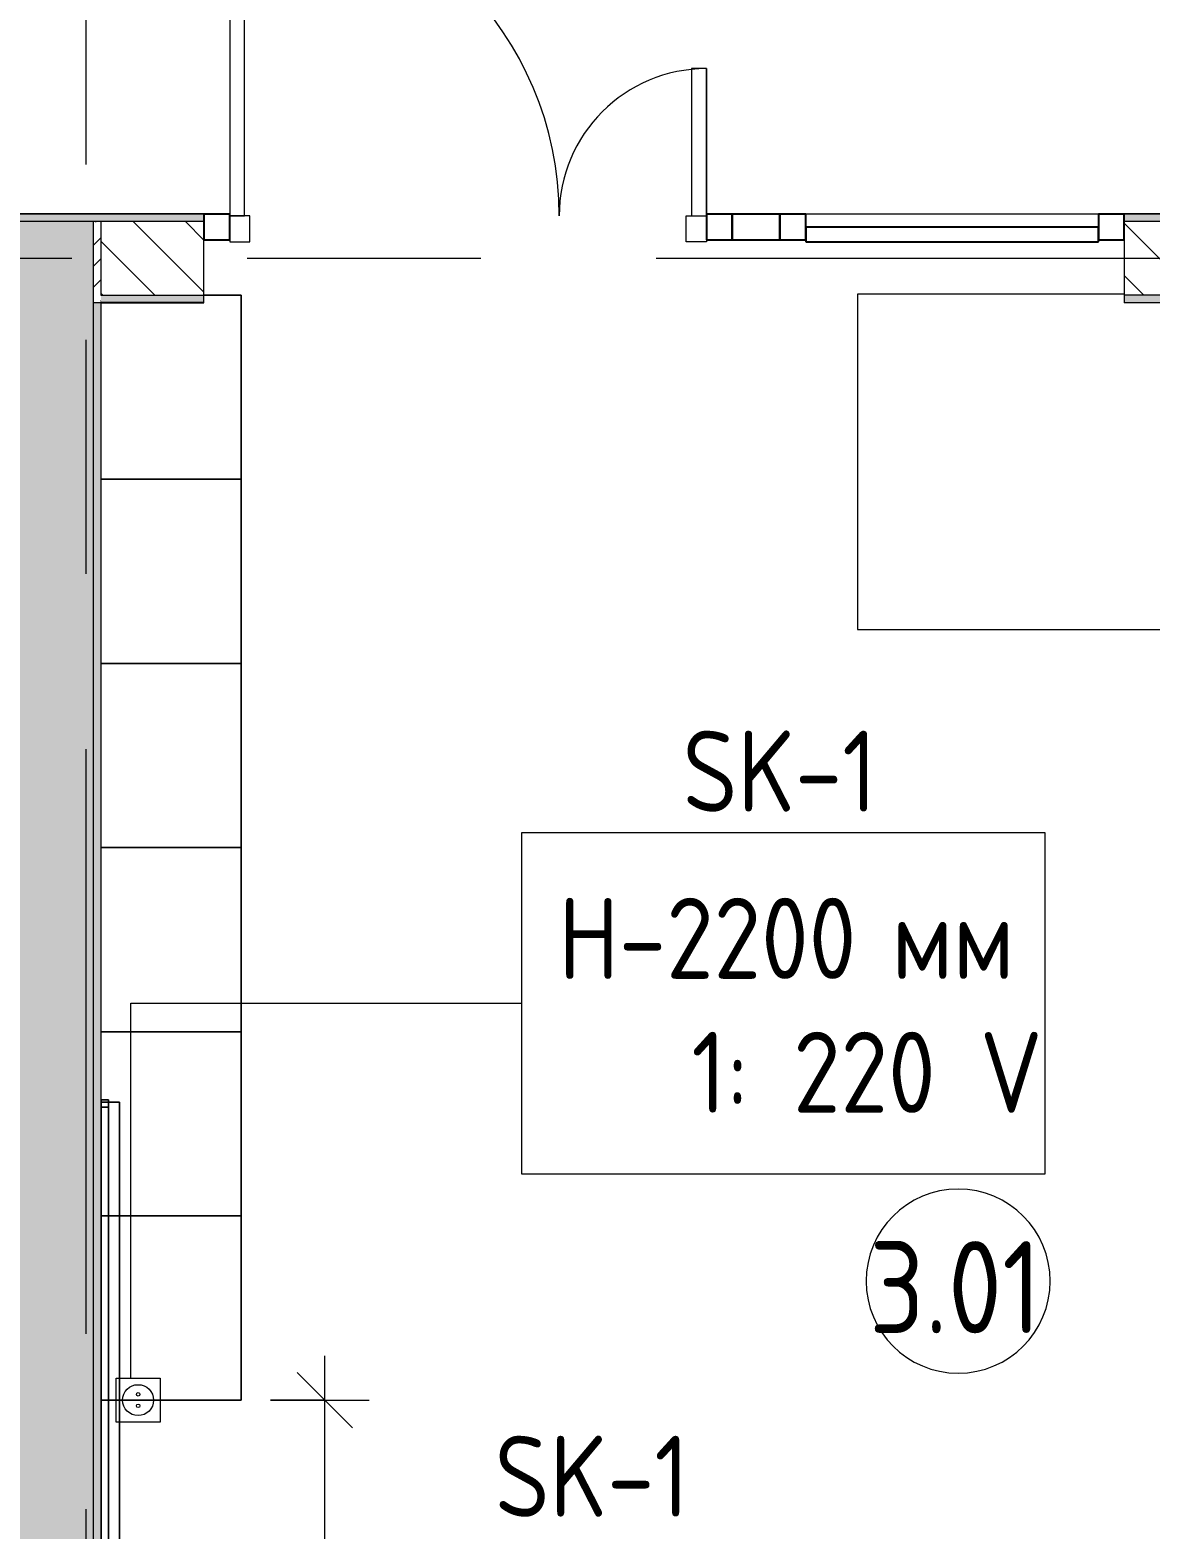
# Model space of a CAD drawing. Header units: millimetres. Extents: x -5714 to 188114, y -8553 to 29000.
# Drawn here: x 3557 to 6600, y 4350 to 8420 of the extents above; entities that cross this region are included whole.
import ezdxf

# ---------------------------------------------------------------- set-up
doc = ezdxf.new("R2010")
doc.units = ezdxf.units.MM
doc.linetypes.add('Осевая', pattern=[3175, 635, -476.25, 1587.5, -476.25])
for name, color, linetype, lineweight in [('A-ANNO-DIMS', 7, 'Continuous', 9), ('A-ANNO-DIMS-100', 7, 'Continuous', 9), ('A-AREA-IDEN', 7, 'Continuous', 9), ('A-DETL-GENF', 7, 'Continuous', 9), ('A-DOOR', 7, 'Continuous', 9), ('A-GLAZ-CURT', 7, 'Continuous', 9), ('A-GLAZ-CURT-1', 7, 'Continuous', 25), ('A-GLAZ-CWMG', 7, 'Continuous', 9), ('A-GLAZ-CWMG-1', 7, 'Continuous', 25), ('A-WALL', 7, 'Continuous', 9), ('E-ELEC-FIXT-IDEN', 7, 'Continuous', 9), ('I-FURN', 7, 'Continuous', 9), ('I-WALL', 7, 'Continuous', 9), ('Оси-2', 7, 'Осевая', 9), ('Электрические приборы', 7, 'Continuous', 9)]:
    doc.layers.add(name, color=color, linetype=linetype, lineweight=lineweight)
for name, color, linetype, lineweight, true_color in [('A-WALL-1', 7, 'Continuous', 9, 0x3c3c3c), ('A-WALL-FNSH-1', 7, 'Continuous', 9, 0x3c3c3c), ('I-FURN-1', 7, 'Continuous', 9, 0xf0f0f0), ('Оси розеток', 7, 'Continuous', 9, 0xff1e23)]:
    doc.layers.add(name, color=color, linetype=linetype, lineweight=lineweight, true_color=true_color)
doc.styles.add('GOST Common', font='GOST_Common.ttf', dxfattribs={"width": 0.9, "height": 250})
doc.styles.add('GOST Common_1', font='GOST_Common.ttf', dxfattribs={"width": 0.9, "height": 220})
doc.styles.add('ISOCPEUR', font='isocpeur.ttf', dxfattribs={"width": 0.9, "height": 250})
doc.dimstyles.new('ISO-2_5_0_9К_БОЛЬШОЙ_1', dxfattribs={"dimscale": 304.8, "dimtxt": 248.995294, "dimasz": 0.492126, "dimexe": 0.393701, "dimexo": 0.984252, "dimgap": 0, "dimtad": 1, "dimdec": 0, "dimrnd": 10, "dimzin": 0, "dimdsep": 46, "dimtxsty": 'ISOCPEUR', "dimblk1": 'OBLIQUE', "dimblk2": 'OBLIQUE', "dimsah": 1, "dimcen": 0.09, "dimdle": 0.393701, "dimazin": 0, "dimtfac": 1, "dimtdec": 4, "dimtix": 1, "dimtmove": 0, "dimatfit": 3, "dimfxl": 1, "dimtvp": 1, "dimtolj": 1, "dimtzin": 0, "dimarcsym": 2})
pattern_1 = [(45, (0, 0), (-57.0246, 57.0246), []), (45, (57.025, 0), (-57.0246, 57.0246), [100.806, -20.161, 3.353, -16.808])]
pattern_2 = [(0, (0, 0), (121.92, 30.48), [10.058, -81.382, 10.058, -81.382, -487.68]), (0, (0, 0), (121.92, 30.48), [-182.88, 10.058, -172.822, 10.058, -81.382, -213.36]), (0, (0, 0), (121.92, 30.48), [-457.2, 10.058, -50.902, 10.058, -142.342]), (120, (45.72, 15.24), (-87.356454, 90.345817), [10.058, -81.382, 10.058, -81.382, -487.68]), (120, (45.72, 15.24), (-87.356454, 90.345817), [-182.88, 10.058, -172.822, 10.058, -81.382, -213.36]), (120, (45.72, 15.24), (-87.356454, 90.345817), [-457.2, 10.058, -50.902, 10.058, -142.342]), (240, (60.96, 76.2), (-34.563546, -120.825817), [10.058, -81.382, 10.058, -81.382, -487.68]), (240, (60.96, 76.2), (-34.563546, -120.825817), [-182.88, 10.058, -172.822, 10.058, -81.382, -213.36]), (240, (60.96, 76.2), (-34.563546, -120.825817), [-457.2, 10.058, -50.902, 10.058, -142.342])]

# ---------------------------------------------------------------- blocks, each defined once
blk = doc.blocks.new('Стол базовый прямоугольный - 1_290-25520344-План размещения напольных электротехнических лючков и розеток 3 этажа в осях 1-12')
at = {"layer": 'I-FURN-1'}
for p, q in [((106.6, 455), (-617.5, 455)), ((-617.5, 455), (-617.5, -455)), ((617.5, -455), (617.5, -198.3)), ((-617.5, -455), (616.6, -455))]:
    blk.add_line(p, q, dxfattribs=at)
blk = doc.blocks.new('Зеркало обычное - Доска-V80-План размещения напольных электротехнических лючков и розеток 3 этажа в осях 1-12')
at = {"layer": 'I-FURN'}
h = blk.add_hatch(dxfattribs=at)
h.set_pattern_fill('FP_34', color=256, style=0, pattern_type=2)
h.set_pattern_definition([(45, (50, 50), (-199.9995, 0), [141.421, -141.421]), (45, (100, 50), (-199.9995, 0), [70.711, -212.132]), (45, (50, 100), (-199.9995, 0), [70.711, -212.132])])
h.paths.add_polyline_path([(-2005, 51.3), (-2005, 40), (2005, 40), (2005, 60), (-2005, 60)])
at = {"layer": 'I-FURN-1'}
for p, q in [((2025, 60), (-2025, 60)), ((-2025, 60), (-2025, 40)), ((-2025, 40), (-2025, 60)), ((-2025, 60), (-2020, 60)), ((-2020, 60), (-2005, 60)), ((2005, 60), (-2005, 60)), ((-2005, 60), (-2005, 40)), ((-2005, 40), (-2005, 60)), ((-2005, 60), (2005, 60)), ((-2005, 60), (2005, 60)), ((2005, 60), (-2005, 60)), ((-2005, 60), (2005, 60)), ((-2005, 40), (-2005, 60)), ((-2005, 40), (-2005, 60)), ((2005, 40), (2005, 60)), ((2005, 60), (2005, 40)), ((2005, 60), (2025, 60)), ((2005, 60), (2005, 40)), ((2005, 40), (2005, 60)), ((2025, 40), (2025, 60)), ((2025, 60), (2025, 40)), ((-2025, 40), (2025, 40)), ((-2020, 40), (-2025, 40)), ((-2005, 40), (-2020, 40)), ((-2005, 40), (2005, 40)), ((2005, 40), (-2005, 40)), ((2005, 40), (-2005, 40)), ((-2005, 40), (2005, 40)), ((2005, 40), (-2005, 40)), ((2025, 40), (2005, 40))]:
    blk.add_line(p, q, dxfattribs=at)
blk = doc.blocks.new('Блок Розеток и Выключателей - Блок Розеток и Выключателей_SK1-27362739-План размещения напольных электротехнических лючков и розеток 3 этажа в осях 1-12')
at = {"layer": 'A-DETL-GENF'}
for p, q in [((-60, -40), (60, -40)), ((-60, -160), (-60, -40)), ((60, -40), (60, -160)), ((60, -160), (-60, -160))]:
    blk.add_line(p, q, dxfattribs=at)
for centre, radius in [((0, -100), 42), ((-15.6, -100), 4.8), ((15.6, -100), 4.8)]:
    blk.add_circle(centre, radius, dxfattribs=at)
at = {"layer": 'Оси розеток'}
blk.add_line((0, 0), (0, -40), dxfattribs=at)
blk = doc.blocks.new('1_113 тумба - 1_113 тумба-V94-План размещения напольных электротехнических лючков и розеток 3 этажа в осях 1-12')
at = {"layer": 'I-FURN-1'}
for p, q in [((-381, 1500), (0, 1500)), ((0, 1500), (-381, 1500)), ((-381, 1500), (0, 1500)), ((0, 1500), (0, 0)), ((0, 1000), (0, 1500)), ((0, 1500), (0, 1000)), ((0, 1000), (-381, 1000)), ((-381, 1000), (0, 1000)), ((-381, 1000), (0, 1000)), ((0, 1000), (-381, 1000)), ((0, 500), (0, 1000)), ((0, 1000), (0, 500)), ((-380, 500), (-360, 500)), ((-360, 500), (-380, 500)), ((-360, 500), (-380, 500)), ((-380, 500), (-360, 500)), ((-360, 500), (0, 500)), ((-330.3, 500), (-360, 500)), ((0, 500), (-360, 500)), ((-360, 500), (-330.3, 500)), ((0, 500), (-330.3, 500)), ((-330.3, 500), (0, 500)), ((0, 0), (0, 500)), ((0, 500), (0, 0)), ((-360, 0), (-380, 0)), ((-380, 0), (-360, 0)), ((-360, 0), (-380, 0)), ((-330.3, 0), (-360, 0)), ((-360, 0), (0, 0)), ((-330.3, 0), (-360, 0)), ((0, 0), (-330.3, 0)), ((0, 0), (-330.3, 0))]:
    blk.add_line(p, q, dxfattribs=at)
blk = doc.blocks.new('1_113 тумба - 1_113 тумба-V97-План размещения напольных электротехнических лючков и розеток 3 этажа в осях 1-12')
at = {"layer": 'I-FURN-1'}
for p, q in [((-101, 1500), (0, 1500)), ((0, 1500), (-101, 1500)), ((-101, 1500), (0, 1500)), ((0, 1500), (0, 0)), ((0, 1000), (0, 1500)), ((0, 1500), (0, 1000)), ((0, 1000), (-381, 1000)), ((-381, 1000), (0, 1000)), ((-381, 1000), (0, 1000)), ((0, 1000), (-381, 1000)), ((0, 500), (0, 1000)), ((0, 1000), (0, 500)), ((-381, 500), (0, 500)), ((0, 500), (-381, 500)), ((0, 500), (-381, 500)), ((-381, 500), (0, 500)), ((0, 0), (0, 500)), ((0, 500), (0, 0)), ((0, 0), (-381, 0)), ((-381, 0), (0, 0)), ((0, 0), (-381, 0))]:
    blk.add_line(p, q, dxfattribs=at)
blk = doc.blocks.new('Прямоугольный импост - 50 x 70 мм-V104-План размещения напольных электротехнических лючков и розеток 3 этажа в осях 1-12')
at = {"layer": 'A-GLAZ-CWMG-1'}
for p, q in [((-70, 35), (0, 35)), ((-70, -35), (-70, 35)), ((0, 35), (0, -35)), ((0, -35), (-70, -35))]:
    blk.add_line(p, q, dxfattribs=at)
blk = doc.blocks.new('Дверь_Витражная_остекление_ - ДВН_ДАО_Главный вход_1200 в свету-31742133-План размещения напольных электротехнических лючков и розеток 3 этажа в осях 1-12')
at = {"layer": 'A-DETL-GENF'}
for p, q in [((-607.5, 925), (-647.5, 925)), ((-647.5, 925), (-647.5, 35)), ((-607.5, 30), (-607.5, 925)), ((647.5, 430), (607.5, 430)), ((607.5, 430), (607.5, 30)), ((647.5, 35), (647.5, 430)), ((-647.5, 30), (-607.5, 30)), ((-592.5, 30), (-647.5, 30)), ((-592.5, -40), (-592.5, 30)), ((592.5, -40), (592.5, 30)), ((592.5, 30), (647.5, 30)), ((607.5, 30), (647.5, 30)), ((-647.5, -35), (-647.5, -40)), ((-647.5, -40), (-592.5, -40)), ((647.5, -40), (592.5, -40)), ((647.5, -35), (647.5, -40))]:
    blk.add_line(p, q, dxfattribs=at)
at = {"layer": 'A-DOOR'}
for p, q in [((-647.5, 925), (-647.5, 35)), ((647.5, 430), (647.5, 35))]:
    blk.add_line(p, q, dxfattribs=at)
for centre, radius, start, end in [((-647.5, 30), 895, 360, 90), ((647.5, 30), 400, 90, 180)]:
    blk.add_arc(centre, radius, start, end, dxfattribs=at)
blk = doc.blocks.new('Системная панель - Стемалит - 40мм-32257327-План размещения напольных электротехнических лючков и розеток 3 этажа в осях 1-12')
at = {"layer": 'A-GLAZ-CURT-1'}
for p, q in [((65, 35), (-65, 35)), ((-65, 35), (-65, -35)), ((65, -35), (65, 35)), ((-65, -35), (65, -35))]:
    blk.add_line(p, q, dxfattribs=at)
blk = doc.blocks.new('Прямоугольный импост - 50 x 70 мм-31687886-План размещения напольных электротехнических лючков и розеток 3 этажа в осях 1-12')
at = {"layer": 'A-GLAZ-CWMG-1'}
for p, q in [((-35, 35), (35, 35)), ((-35, -35), (-35, 35)), ((35, 35), (35, -35)), ((35, -35), (-35, -35))]:
    blk.add_line(p, q, dxfattribs=at)
blk = doc.blocks.new('Прямоугольный импост - 50 x 70 мм-31701779-План размещения напольных электротехнических лючков и розеток 3 этажа в осях 1-12')
at = {"layer": 'A-GLAZ-CWMG-1'}
for p, q in [((0, 35), (-70, 35)), ((-70, 35), (-70, -35)), ((0, -35), (0, 35)), ((-70, -35), (0, -35))]:
    blk.add_line(p, q, dxfattribs=at)
blk = doc.blocks.new('Системная панель - Стекло - 40мм-V105-План размещения напольных электротехнических лючков и розеток 3 этажа в осях 1-12')
at = {"layer": 'A-GLAZ-CURT'}
h = blk.add_hatch(dxfattribs=at)
h.set_pattern_fill('FP_39', color=256, style=0, pattern_type=2)
h.set_pattern_definition([(45, (-6162.5, -7785), (-282.843, 282.843), [200, -600]), (45, (-6362.5, -7885), (-282.843, 282.843), [600, -200]), (45, (-5962.5, -7985), (-282.843, 282.843), [200, -600])])
h.paths.add_polyline_path([(397.5, -40), (397.5, 0), (-397.5, 0), (-397.5, -40), (389.5, -40)])
at = {"layer": 'A-GLAZ-CURT-1'}
for p, q in [((397.5, 0), (-397.5, 0)), ((-397.5, 0), (-397.5, -40)), ((397.5, -40), (397.5, 0)), ((-397.5, -40), (397.5, -40))]:
    blk.add_line(p, q, dxfattribs=at)
blk = doc.blocks.new('Прямоугольный импост - 50 x 70 мм-31702100-План размещения напольных электротехнических лючков и розеток 3 этажа в осях 1-12')
at = {"layer": 'A-GLAZ-CWMG-1'}
for p, q in [((-35, 35), (35, 35)), ((-35, -35), (-35, 35)), ((35, 35), (35, -35)), ((35, -35), (-35, -35))]:
    blk.add_line(p, q, dxfattribs=at)
blk = doc.blocks.new('Прямоугольный импост - 50 x 70 мм-31720914-План размещения напольных электротехнических лючков и розеток 3 этажа в осях 1-12')
at = {"layer": 'A-GLAZ-CWMG'}
blk.add_line((32940, 7920), (32145, 7920), dxfattribs=at)
blk = doc.blocks.new('Марка_Помещения - Номер-25198446-План размещения напольных электротехнических лючков и розеток 3 этажа в осях 1-12')
at = {"layer": 'A-AREA-IDEN'}
for start, end in [(360, 180), (180, 360)]:
    blk.add_arc((0, 0), 2.5, start, end, dxfattribs=at)
blk = doc.blocks.new('DIMBLOCK3-План размещения напольных электротехнических лючков и розеток 3 этажа в осях 1-12')
at = {"layer": 'A-ANNO-DIMS-100'}
for p, q in [((4358.7, 1119.6), (4358.7, 4819.8)), ((4211.1, 4699.8), (4478.7, 4699.8)), ((4358.7, 4699.8), (4211.1, 4699.8)), ((4210.1, 1119.6), (4478.7, 1119.6)), ((4358.7, 1119.6), (4210.1, 1119.6))]:
    blk.add_line(p, q, dxfattribs=at)
at = {"layer": 'A-ANNO-DIMS-100', "lineweight": 20}
for p, q in [((4358.7, 4699.8), (4283.7, 4774.8)), ((4358.7, 4699.8), (4433.7, 4624.8)), ((4358.7, 1119.6), (4283.7, 1194.6)), ((4358.7, 1119.6), (4433.7, 1044.6))]:
    blk.add_line(p, q, dxfattribs=at)
at = {"layer": 'A-ANNO-DIMS-100', "color": 0, "insert": (4032.1, 2593.7), "char_height": 250, "width": 758.478, "attachment_point": 1, "rotation": 90, "line_spacing_factor": 1.149209, "style": 'ISOCPEUR'}
blk.add_mtext('3580', dxfattribs=at)
blk = doc.blocks.new('_Oblique')
at = {"color": 0, "linetype": 'ByBlock', "lineweight": -2}
blk.add_line((-0.5, -0.5), (0.5, 0.5), dxfattribs=at)

msp = doc.modelspace()

# ---------------------------------------------------------------- hatches: boundary and pattern name
at = {"layer": 'I-WALL'}
h = msp.add_hatch(dxfattribs=at)
h.set_pattern_fill('FP_10', color=256, style=0, pattern_type=2)
h.set_pattern_definition(pattern_1)
h.paths.add_polyline_path([(3750, 7680), (3750, 7900), (3730, 7900), (3730, 7680)])
h.paths.add_polyline_path([(3357.5, 7680), (3510, 7680), (3510, 7900), (3285, 7900), (3285, 7680), (3340, 7680)])
h.paths.add_polyline_path([(1830, 7680), (1885, 7680), (1885, 7900), (110, 7900), (110, 7680), (1067.4, 7680)])
h = msp.add_hatch(dxfattribs=at)
h.set_pattern_fill('FP_35', color=256, style=0, pattern_type=2)
h.set_pattern_definition(pattern_2)
h.paths.add_polyline_path([(38086.5, 7900), (38282.7, 7900.8), (38282.7, 7920), (33010, 7920), (33010, 7900), (37990, 7900)])
h.paths.add_polyline_path([(30510, 7900), (30510, 7920), (27465, 7920), (27465, 7908), (27495, 7908), (27495, 7900), (29809.7, 7900)])
h.paths.add_polyline_path([(26335, 7900), (26335, 7908), (26365, 7908), (26365, 7920), (24051, 7920), (24051, 7900), (26160, 7900)])
h.paths.add_polyline_path([(22611, 7900), (22611, 7920), (15009.3, 7920), (15009.3, 7900), (22605.8, 7900)])
h.paths.add_polyline_path([(13182.7, 7900), (13569.3, 7900), (13569.3, 7920), (6530, 7920), (6530, 7900), (12760, 7900)])
h.paths.add_polyline_path([(3759.7, 7900), (4030, 7900), (4030, 7920), (3285, 7920), (3285, 7908), (3340, 7908), (3340, 7900), (3730, 7900)])
h.paths.add_polyline_path([(1830, 7900), (1830, 7908), (1885, 7908), (1885, 7920), (1250, 7920), (1250, 7900)])
h = msp.add_hatch(dxfattribs=at)
h.set_pattern_fill('FP_10', color=256, style=0, pattern_type=2)
h.set_pattern_definition(pattern_1)
h.paths.add_polyline_path([(3510, -100), (3730, -100), (3730, 7900), (3510, 7900), (3510, 120)])
h = msp.add_hatch(dxfattribs=at)
h.set_pattern_fill('FP_8', color=256, style=0, pattern_type=2)
h.set_pattern_definition([(135, (0, 0), (-70.7107, -70.7107), [])])
h.paths.add_polyline_path([(16660, 7700), (16660, 7900), (15009.3, 7900), (15009.3, 7700), (16548.1, 7700)])
h.paths.add_polyline_path([(13569.3, 7700), (13569.3, 7900), (12760, 7900), (12760, 7700), (13182.7, 7700)])
h.paths.add_polyline_path([(11480, 7700), (12160, 7700), (12160, 7900), (11460, 7900), (11460, 7830), (10660, 7830), (10660, 7900), (8260, 7900), (8260, 7700), (11460, 7700)])
h.paths.add_polyline_path([(7031, 7700), (7660, 7700), (7660, 7900), (6530, 7900), (6530, 7700)])
h.paths.add_polyline_path([(4030, 7700), (4030, 7900), (3750, 7900), (3750, 7700), (3759.7, 7700)])
h = msp.add_hatch(dxfattribs=at)
h.set_pattern_fill('FP_35', color=256, style=0, pattern_type=2)
h.set_pattern_definition(pattern_2)
h.paths.add_polyline_path([(7011, 7680), (7031, 7680), (7031, 7700), (6530, 7700), (6530, 7680)])
h.paths.add_polyline_path([(4030, 7680), (4030, 7700), (3750, 7700), (3750, 7680), (3759.7, 7680)])
h = msp.add_hatch(dxfattribs=at)
h.set_pattern_fill('FP_35', color=256, style=0, pattern_type=2)
h.set_pattern_definition(pattern_2)
h.paths.add_polyline_path([(3730, 400), (3750, 400), (3750, 7680), (3730, 7680), (3730, 970)])

# ---------------------------------------------------------------- linework, layer by layer
at = {"layer": 'A-WALL'}
for p, q in [((4030, 7900), (3340, 7900)), ((3750, 7900), (3750, 7700)), ((7660, 7900), (6530, 7900)), ((3750, 7700), (4030, 7700)), ((7031, 7700), (6530, 7700)), ((3750, 7680), (3750, 400)), ((3751, 7679), (3750, 7679)), ((6530, 7680), (7011, 7680))]:
    msp.add_line(p, q, dxfattribs=at)
at = {"layer": 'A-WALL-1'}
for p, q in [((4030, 7920), (3285, 7920)), ((3730, -250), (3730, 7900)), ((4030, 7680), (4030, 7920)), ((6530, 7920), (6530, 7680)), ((13569.3, 7920), (6530, 7920)), ((3730, 7680), (3750, 7680))]:
    msp.add_line(p, q, dxfattribs=at)
at = {"layer": 'A-WALL-FNSH-1'}
for p, q in [((4030, 7921), (3285, 7921)), ((4030, 7920), (4030, 7921)), ((13569.3, 7921), (6530, 7921)), ((6530, 7921), (6530, 7920)), ((4030, 7680), (3750, 7680)), ((3751, 7679), (4030, 7679)), ((3751, -48), (3751, 7679)), ((4030, 7679), (4030, 7680)), ((6530, 7680), (6530, 7679)), ((7011, 7679), (6530, 7679))]:
    msp.add_line(p, q, dxfattribs=at)
at = {"layer": 'E-ELEC-FIXT-IDEN'}
for p, q in [((3831.1, 5777.4), (4893.8, 5777.4)), ((3831.1, 4759.8), (3831.1, 5777.4))]:
    msp.add_line(p, q, dxfattribs=at)
at = {"layer": 'E-ELEC-FIXT-IDEN', "flags": 128}
msp.add_lwpolyline([(4893.8, 6241.4), (6314.2, 6241.4), (6314.2, 5313.4), (4893.8, 5313.4)], close=True, dxfattribs=at)
at = {"layer": 'I-FURN-1'}
for p, q in [((3771, 5509), (3751, 5509)), ((3751, 5509), (3771, 5509)), ((3800.7, 5509), (3771, 5509)), ((3771, 5509), (3800.7, 5509)), ((3800.7, 4700), (3800.7, 5509)), ((3800.7, 5509), (3800.7, 4700)), ((3800.7, 1470), (3800.7, 4700)), ((3800.7, 4700), (3800.7, 1470))]:
    msp.add_line(p, q, dxfattribs=at)
at = {"layer": 'Оси-2'}
for p, q in [((3710, 593.7), (3710, 24898.1)), ((-2202.5, 7800), (36260, 7800))]:
    msp.add_line(p, q, dxfattribs=at)

# ---------------------------------------------------------------- block references
at = {"layer": 'A-AREA-IDEN', "xscale": 99.99999999999993, "yscale": 99.99999999999993, "zscale": 99.99999999999993}
msp.add_blockref('Марка_Помещения - Номер-25198446-План размещения напольных электротехнических лючков и розеток 3 этажа в осях 1-12', (6079.1, 5023), dxfattribs=at)
at = {"layer": 'A-DOOR'}
msp.add_blockref('Дверь_Витражная_остекление_ - ДВН_ДАО_Главный вход_1200 в свету-31742133-План размещения напольных электротехнических лючков и розеток 3 этажа в осях 1-12', (4747.5, 7885), dxfattribs=at)
at = {"layer": 'A-GLAZ-CURT'}
for name, p in [('Системная панель - Стемалит - 40мм-32257327-План размещения напольных электротехнических лючков и розеток 3 этажа в осях 1-12', (5530, 7885)), ('Системная панель - Стекло - 40мм-V105-План размещения напольных электротехнических лючков и розеток 3 этажа в осях 1-12', (6062.5, 7885))]:
    msp.add_blockref(name, p, dxfattribs=at)
at = {"layer": 'A-GLAZ-CWMG', "rotation": 180}
msp.add_blockref('Прямоугольный импост - 50 x 70 мм-31701779-План размещения напольных электротехнических лючков и розеток 3 этажа в осях 1-12', (4030, 7885), dxfattribs=at)
at = {"layer": 'A-GLAZ-CWMG', "extrusion": (0, 0, -1), "rotation": 180}
for name, p in [('Прямоугольный импост - 50 x 70 мм-31687886-План размещения напольных электротехнических лючков и розеток 3 этажа в осях 1-12', (-5430, 7885)), ('Прямоугольный импост - 50 x 70 мм-31702100-План размещения напольных электротехнических лючков и розеток 3 этажа в осях 1-12', (-5630, 7885)), ('Прямоугольный импост - 50 x 70 мм-V104-План размещения напольных электротехнических лючков и розеток 3 этажа в осях 1-12', (-6530, 7885))]:
    msp.add_blockref(name, p, dxfattribs=at)
at = {"layer": 'A-GLAZ-CWMG'}
msp.add_blockref('Прямоугольный импост - 50 x 70 мм-31720914-План размещения напольных электротехнических лючков и розеток 3 этажа в осях 1-12', (-26480, 0), dxfattribs=at)
at = {"layer": 'I-FURN-1'}
for name, p in [('1_113 тумба - 1_113 тумба-V97-План размещения напольных электротехнических лючков и розеток 3 этажа в осях 1-12', (4131, 6200)), ('Стол базовый прямоугольный - 1_290-25520344-План размещения напольных электротехнических лючков и розеток 3 этажа в осях 1-12', (6423.4, 7247.6)), ('1_113 тумба - 1_113 тумба-V94-План размещения напольных электротехнических лючков и розеток 3 этажа в осях 1-12', (4131, 4700))]:
    msp.add_blockref(name, p, dxfattribs=at)
at = {"layer": 'I-FURN-1', "rotation": 90.00000000000017}
msp.add_blockref('Зеркало обычное - Доска-V80-План размещения напольных электротехнических лючков и розеток 3 этажа в осях 1-12', (3811, 3490), dxfattribs=at)
at = {"layer": 'Электрические приборы', "rotation": 89.9999999999999}
msp.add_blockref('Блок Розеток и Выключателей - Блок Розеток и Выключателей_SK1-27362739-План размещения напольных электротехнических лючков и розеток 3 этажа в осях 1-12', (3751.1, 4699.8), dxfattribs=at)

# ---------------------------------------------------------------- texts
at = {"layer": 'A-AREA-IDEN', "insert": (5837.2, 5131.5), "char_height": 250, "width": 606.076, "attachment_point": 1, "style": 'GOST Common'}
msp.add_mtext('3.01', dxfattribs=at)
at = {"layer": 'E-ELEC-FIXT-IDEN', "char_height": 220, "attachment_point": 1, "style": 'GOST Common_1'}
for s, insert, width in [('SK-1', (5330.4, 6517.5), 656.582), ('H-2200 ', (4993.8, 6063.7), 1096.708), ('мм', (5898.6, 6063.7), 375.19), ('   1: 220 V', (4993.8, 5699.9), 1291.519), ('SK-1', (4820, 4603.1), 656.582)]:
    msp.add_mtext(s, dxfattribs=dict(at, insert=insert, width=width))

# ---------------------------------------------------------------- dimensions: what is measured, and where the dimension line sits
at = {"layer": 'A-ANNO-DIMS'}
dim = msp.add_linear_dim(base=(4358.7, 4699.8), p1=(3910.1, 1119.6), p2=(3911.1, 4699.8), angle=90, dimstyle='ISO-2_5_0_9К_БОЛЬШОЙ_1', override={"dimpost": '<>', "dimfxl": 3580.204289}, dxfattribs=at)
dim.commit()
dim.dimension.update_dxf_attribs({"geometry": 'DIMBLOCK3-План размещения напольных электротехнических лючков и розеток 3 этажа в осях 1-12', "text_midpoint": (4233.7, 2909.7)})

doc.saveas('drawing.dxf')
